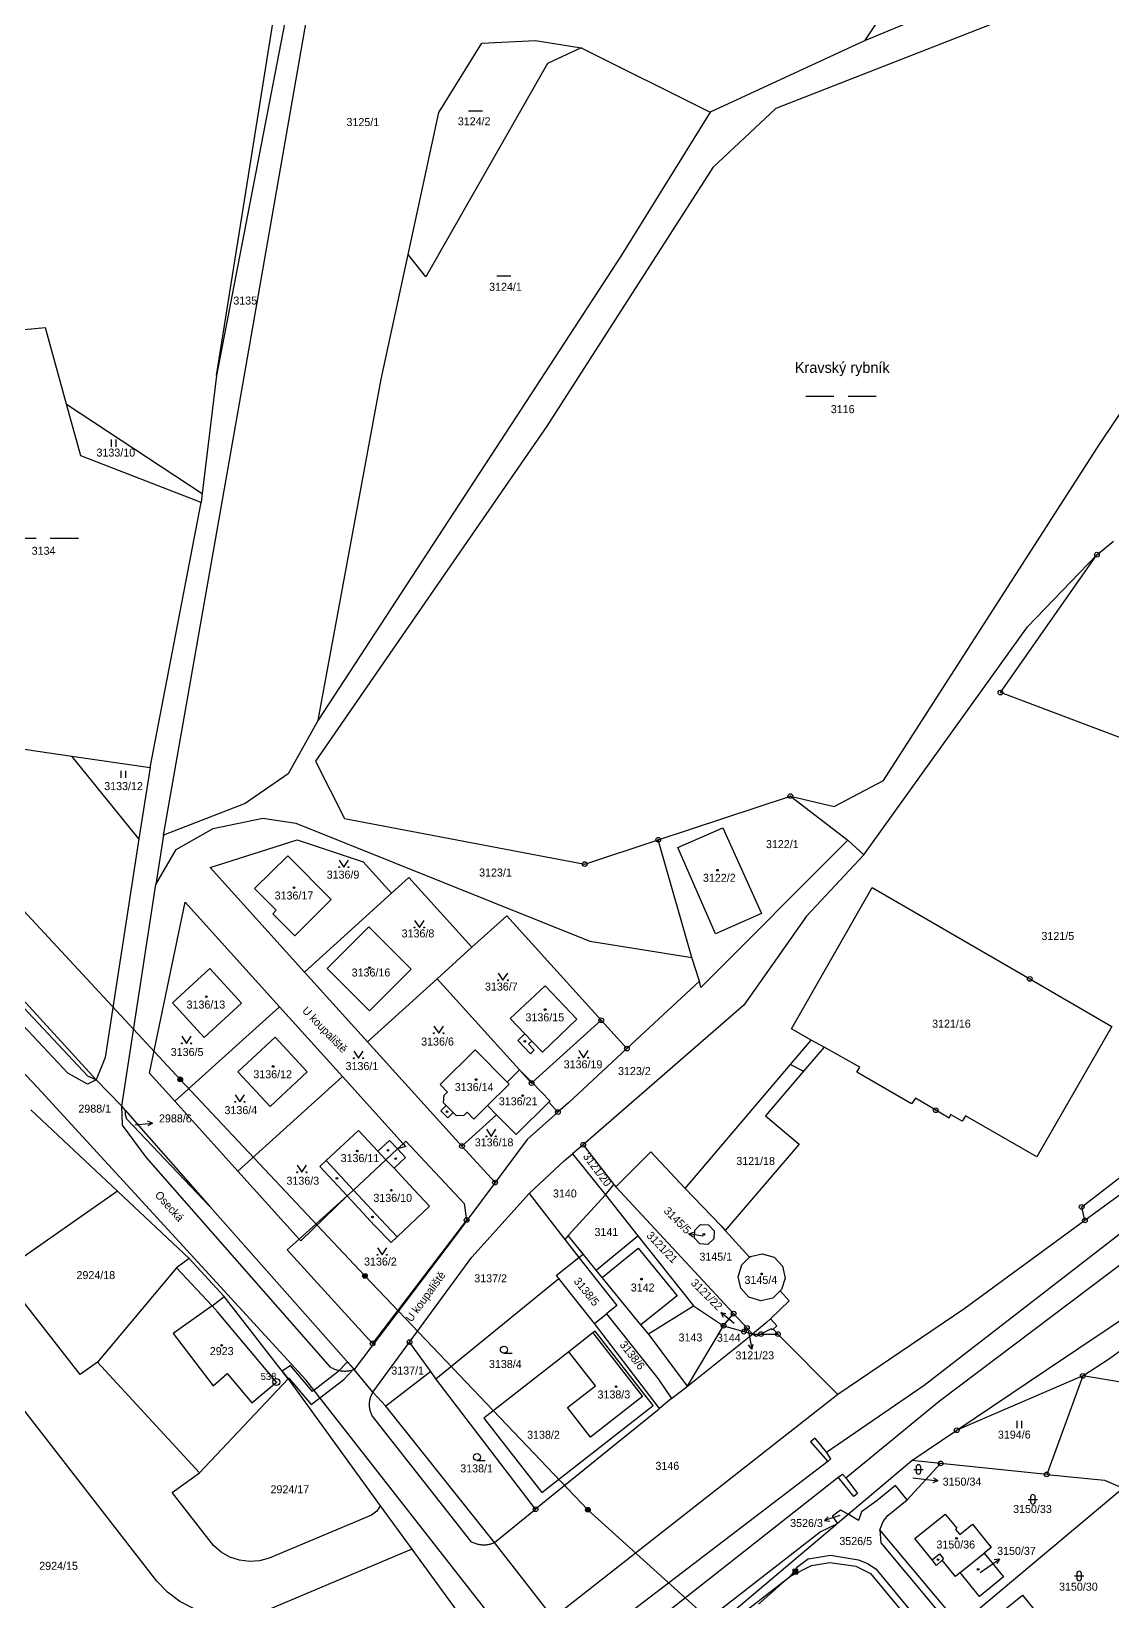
# Model space of a CAD drawing. Extents: x -784124 to -780570, y -980818 to -976926.
# Drawn here: x -783033.4 to -782803.7, y -978135.4 to -977801.7 of the extents above; entities that cross this region are included whole.
import ezdxf
from ezdxf.enums import TextEntityAlignment as Align

# ---------------------------------------------------------------- set-up
doc = ezdxf.new("R2010")
doc.units = 0
doc.header["$LTSCALE"] = 3.138375
doc.header["$MEASUREMENT"] = 0
doc.linetypes.add('0_051C', pattern=[0])
doc.linetypes.add('2_6_59_2', pattern=[0])
for name, color, linetype in [('1008', 1, 'CONTINUOUS'), ('101', 1, 'CONTINUOUS'), ('1015', 1, 'CONTINUOUS'), ('1016', 1, 'CONTINUOUS'), ('1029', 1, 'CONTINUOUS'), ('105', 1, 'CONTINUOUS'), ('18', 1, 'CONTINUOUS'), ('21800', 1, 'CONTINUOUS'), ('21900', 1, 'CONTINUOUS'), ('21999', 1, 'CONTINUOUS'), ('23700', 1, 'CONTINUOUS'), ('304', 1, 'CONTINUOUS'), ('306', 1, 'CONTINUOUS'), ('314', 1, 'CONTINUOUS'), ('316', 1, 'CONTINUOUS'), ('402', 1, 'CONTINUOUS'), ('404', 1, 'CONTINUOUS'), ('601', 1, 'CONTINUOUS'), ('602', 1, 'CONTINUOUS'), ('60502', 1, 'CONTINUOUS'), ('803', 1, 'CONTINUOUS'), ('804', 1, 'CONTINUOUS')]:
    doc.layers.add(name, color=color, linetype=linetype)

# ---------------------------------------------------------------- blocks, each defined once
blk = doc.blocks.new('4_02$0')
at = {"layer": '404', "color": 255, "linetype": 'Continuous'}
blk.add_circle((-0.01, 0), 0.175, dxfattribs=at)
blk = doc.blocks.new('1029$1')
at = {"layer": '1029', "color": 6, "linetype": 'Continuous'}
for p, q in [((0, 3), (-0.5, 2)), ((0, 0), (0, 3)), ((0, 3), (0.5, 2))]:
    blk.add_line(p, q, dxfattribs=at)
blk = doc.blocks.new('8_03$8')
at = {"layer": '803', "color": 255, "linetype": 'Continuous'}
for p, q in [((-7.49, 0), (-1.49, 0)), ((1.51, 0), (7.51, 0))]:
    blk.add_line(p, q, dxfattribs=at)
blk = doc.blocks.new('3_14$2')
at = {"layer": '314', "color": 255, "linetype": 'Continuous'}
blk.add_lwpolyline([(-1, 1.5), (0, 0), (1, 1.5)], dxfattribs=at)
for centre in [(-1, 0), (1, 0)]:
    blk.add_circle(centre, 0.1, dxfattribs=at)
blk = doc.blocks.new('3_04$3')
at = {"layer": '304', "color": 255, "linetype": 'Continuous'}
blk.add_line((0.01, 0), (1.76, 0), dxfattribs=at)
blk.add_circle((0.01, 0.75), 0.75, dxfattribs=at)
blk = doc.blocks.new('3_16$5')
at = {"layer": '316', "color": 255, "linetype": 'Continuous'}
for p, q in [((-1, 1), (1, 1)), ((-0.5, 1.5), (-0.5, 0.5)), ((0.5, 0.5), (0.5, 1.5))]:
    blk.add_line(p, q, dxfattribs=at)
for centre, start, end in [((0, 1.5), 0, 180), ((0, 0.5), 180, 359.9879)]:
    blk.add_arc(centre, 0.5, start, end, dxfattribs=at)
blk = doc.blocks.new('3_06$4')
at = {"layer": '306', "color": 255, "linetype": 'Continuous'}
for p, q in [((-0.51, 0), (-0.51, 1.5)), ((0.49, 0), (0.49, 1.5))]:
    blk.add_line(p, q, dxfattribs=at)
blk = doc.blocks.new('8_04$10')
at = {"layer": '804', "color": 255, "linetype": 'Continuous'}
blk.add_line((-1.5, 0), (1.5, 0), dxfattribs=at)
blk = doc.blocks.new('1_01$18')
at = {"layer": '101', "color": 3, "linetype": 'Continuous'}
for radius in [0.75, 0.03]:
    blk.add_circle((0, 0), radius, dxfattribs=at)
blk = doc.blocks.new('1_05$19')
at = {"layer": '105', "color": 3, "linetype": 'Continuous'}
for radius in [0.5, 0.0303]:
    blk.add_circle((0, 0), radius, dxfattribs=at)
blk = doc.blocks.new('6_01$21')
at = {"layer": '601', "color": 255, "linetype": 'Continuous'}
for radius in [0.5, 0.4, 0.3, 0.2, 0.1]:
    blk.add_circle((0, 0), radius, dxfattribs=at)
blk = doc.blocks.new('6_02$22')
at = {"layer": '602', "color": 255, "linetype": 'Continuous'}
for p, q in [((-0.5, 0.5), (0.5, 0.5)), ((-0.5, -0.5), (-0.5, 0.5)), ((-0.5, 0.3), (0.5, 0.3)), ((-0.5, 0.1), (0.5, 0.1)), ((-0.3, -0.5), (-0.3, 0.5)), ((-0.1, -0.5), (-0.1, 0.5)), ((0.1, -0.5), (0.1, 0.5)), ((0.3, -0.5), (0.3, 0.5)), ((0.5, -0.5), (0.5, 0.5)), ((-0.5, -0.1), (0.5, -0.1)), ((-0.5, -0.3), (0.5, -0.3)), ((-0.5, -0.5), (0.5, -0.5))]:
    blk.add_line(p, q, dxfattribs=at)

msp = doc.modelspace()

# ---------------------------------------------------------------- linework, layer by layer
at = {"layer": '1029', "color": 255, "linetype": 'Continuous'}
for p, q in [((-783011.47, -978034.06), (-783010.69, -978033.98)), ((-782890.65, -978057.74), (-782890.76, -978057.72)), ((-782884.05, -978076.24), (-782884.58, -978075.81)), ((-782881.08, -978077.89), (-782880.91, -978078.77)), ((-782846.12, -978109.06), (-782843.77, -978109.35)), ((-782861.59, -978117.06), (-782862.03, -978117.2)), ((-782831.77, -978129.15), (-782830.18, -978128.06))]:
    msp.add_line(p, q, dxfattribs=at)
at = {"layer": '21800', "color": 255, "linetype": 'Continuous'}
for p, q in [((-782806.52, -977889.58), (-782766.81, -977830.16)), ((-782852.35, -977960.87), (-782806.52, -977889.58)), ((-783025.71, -978023.1), (-783116.81, -977926.16)), ((-783031.3, -978027.01), (-783121.89, -977930.7)), ((-782862.83, -977966.41), (-782852.35, -977960.87)), ((-782872.14, -977964.2), (-782862.83, -977966.41)), ((-782927.06, -978016.27), (-782928.54, -978014.72)), ((-782864.97, -978017.53), (-782867.71, -978016.07)), ((-782929.67, -978022.39), (-782927.01, -978025.09)), ((-783021.47, -978025.42), (-783025.71, -978023.1)), ((-783019.66, -978024.51), (-783021.47, -978025.42)), ((-782975.13, -978088.25), (-783031.3, -978027.01)), ((-783014.04, -978034.1), (-783014.22, -978030.06)), ((-782945.27, -978029.96), (-782943.79, -978031.45)), ((-783009, -978040.94), (-783014.04, -978034.1)), ((-782843.71, -978089.34), (-782775.03, -978036.24)), ((-782955.6, -978039.17), (-782954.44, -978038.08)), ((-782840.5, -978092.79), (-782770.08, -978039.53)), ((-782969.87, -978085.54), (-783009, -978040.94)), ((-782970.8, -978041.65), (-782964.97, -978047.91)), ((-782959.79, -978039.67), (-782958.07, -978041.47)), ((-782958.07, -978041.47), (-782956.35, -978043.28)), ((-782976.53, -978058.33), (-782966.32, -978049.16)), ((-782964.97, -978047.91), (-782959.14, -978054.16)), ((-782959.14, -978054.16), (-782955.71, -978057.82)), ((-782919.39, -978057.58), (-782920.03, -978058.42)), ((-782912.13, -978066.47), (-782904.48, -978060.23)), ((-782904.48, -978060.23), (-782896.16, -978070.42)), ((-783002.56, -978064.45), (-782995, -978072.49)), ((-782995, -978072.49), (-783003.3, -978078.36)), ((-782995, -978072.49), (-782992.47, -978070.55)), ((-782993.89, -978073.81), (-782995, -978072.49)), ((-782896.16, -978070.42), (-782903.92, -978076.52)), ((-782981.36, -978088.7), (-782993.89, -978073.81)), ((-782877.23, -978076.04), (-782880.16, -978078.53)), ((-782876.38, -978075.24), (-782877.23, -978076.04)), ((-783003.3, -978078.36), (-782994.79, -978089.48)), ((-782879.43, -978079.06), (-782880.16, -978078.53)), ((-782878.39, -978078.53), (-782879.43, -978079.06)), ((-782874.77, -978078.52), (-782875.81, -978077.47)), ((-782994.79, -978089.48), (-782991.83, -978086.92)), ((-782991.83, -978086.92), (-782986.56, -978093.12)), ((-782986.56, -978093.12), (-782981.36, -978088.7)), ((-782932.3, -978142.84), (-782975.13, -978088.25)), ((-782864.43, -978103.61), (-782843.71, -978089.34)), ((-782860.33, -978109.07), (-782840.5, -978092.79)), ((-782960.99, -978095.96), (-782940.1, -978122.52)), ((-782866.9, -978100.65), (-782867.87, -978101.39)), ((-782867.87, -978101.39), (-782864.2, -978105.62)), ((-782864.43, -978103.61), (-782866.9, -978100.65)), ((-782864.2, -978105.62), (-782910.91, -978141.31)), ((-782863.53, -978105.03), (-782864.43, -978103.61)), ((-782864.2, -978105.62), (-782863.53, -978105.03)), ((-782908.9, -978145.82), (-782861.98, -978108.88)), ((-782861.98, -978108.88), (-782861.05, -978108.26)), ((-782858.66, -978113.05), (-782861.98, -978108.88)), ((-782861.05, -978108.26), (-782860.33, -978109.07)), ((-782860.33, -978109.07), (-782857.87, -978112.38)), ((-782857.87, -978112.38), (-782858.66, -978113.05)), ((-782853.13, -978120.08), (-782852.92, -978122.86)), ((-782852.92, -978122.86), (-782816.6, -978166.26)), ((-782868.28, -978126.24), (-782870.86, -978128.19)), ((-782868.28, -978126.24), (-782863.64, -978125.52)), ((-782863.64, -978125.52), (-782857.63, -978126.5)), ((-782839.58, -978126.3), (-782839.85, -978126.55)), ((-782870.86, -978128.19), (-782872.08, -978129.97)), ((-782857.63, -978126.5), (-782855.74, -978127.27)), ((-782855.74, -978127.27), (-782853.99, -978128.4)), ((-782853.99, -978128.4), (-782824.36, -978164.15))]:
    msp.add_line(p, q, dxfattribs=at)
for points in [[(-782964.81, -978086.05), (-782965.008, -978086.123), (-782965.209, -978086.188), (-782965.412, -978086.246), (-782965.617, -978086.296), (-782965.824, -978086.338), (-782966.032, -978086.372), (-782966.242, -978086.399), (-782966.452, -978086.418), (-782966.663, -978086.428), (-782966.874, -978086.431), (-782967.085, -978086.426), (-782967.296, -978086.412), (-782967.506, -978086.391), (-782967.715, -978086.362), (-782967.923, -978086.325), (-782968.13, -978086.28), (-782968.334, -978086.228), (-782968.536, -978086.168), (-782968.736, -978086.1), (-782968.934, -978086.025), (-782969.128, -978085.942), (-782969.319, -978085.852), (-782969.507, -978085.755), (-782969.69, -978085.651), (-782969.87, -978085.54)], [(-782960.86, -978090.86), (-782960.96, -978091.023), (-782961.054, -978091.19), (-782961.142, -978091.361), (-782961.222, -978091.534), (-782961.296, -978091.711), (-782961.363, -978091.89), (-782961.423, -978092.072), (-782961.476, -978092.257), (-782961.521, -978092.443), (-782961.56, -978092.63), (-782961.59, -978092.819), (-782961.614, -978093.01), (-782961.63, -978093.2), (-782961.639, -978093.392), (-782961.64, -978093.583), (-782961.633, -978093.775), (-782961.62, -978093.966), (-782961.598, -978094.156), (-782961.57, -978094.346), (-782961.534, -978094.534), (-782961.491, -978094.72), (-782961.44, -978094.905), (-782961.382, -978095.088), (-782961.318, -978095.268), (-782961.246, -978095.446), (-782961.167, -978095.62), (-782961.082, -978095.792), (-782960.99, -978095.96)], [(-782940.1, -978122.52), (-782939.922, -978122.62), (-782939.74, -978122.714), (-782939.555, -978122.8), (-782939.367, -978122.881), (-782939.176, -978122.954), (-782938.983, -978123.02), (-782938.787, -978123.079), (-782938.589, -978123.131), (-782938.39, -978123.176), (-782938.189, -978123.213), (-782937.987, -978123.243), (-782937.784, -978123.266), (-782937.58, -978123.281), (-782937.376, -978123.289), (-782937.171, -978123.289), (-782936.967, -978123.282), (-782936.763, -978123.268), (-782936.56, -978123.246), (-782936.358, -978123.217), (-782936.157, -978123.18), (-782935.957, -978123.136), (-782935.759, -978123.085), (-782935.563, -978123.027), (-782935.37, -978122.962), (-782935.178, -978122.889), (-782934.99, -978122.81)], [(-782842.01, -978126.51), (-782840.46, -978125.23), (-782839.58, -978126.3)]]:
    msp.add_lwpolyline(points, dxfattribs=at)
at = {"layer": '21900', "color": 3, "linetype": 'Continuous'}
for p, q in [((-782829.03, -977792.38), (-782856.38, -977803.75)), ((-782916.59, -977805.25), (-782889.19, -977818.91)), ((-782856.38, -977803.75), (-782889.19, -977818.91)), ((-782994.06, -977874.88), (-782997.12, -977899.89)), ((-783008.2, -977958.11), (-782997.36, -977901.86)), ((-782997.12, -977899.89), (-782997.36, -977901.86)), ((-782807, -977912.92), (-782803.5, -977910.08)), ((-782827.49, -977942.23), (-782807, -977912.92)), ((-783019.66, -978024.51), (-783097.69, -977939.22)), ((-783024.81, -977955.7), (-783008.2, -977958.11)), ((-783008.2, -977958.11), (-783010.56, -977973.29)), ((-783005.37, -977972.53), (-783006.97, -977983.02)), ((-782893.1, -977998.49), (-782900.21, -977973.48)), ((-782859.95, -977973.59), (-782856.51, -977976.7)), ((-783014.22, -978030.06), (-783006.97, -977983.02)), ((-782956.88, -977984.86), (-782975.38, -978001.59)), ((-782939.8, -977996.31), (-782947.2, -978003.01)), ((-782891.44, -978003.56), (-782893.1, -977998.49)), ((-782962, -978016.39), (-782975.38, -978001.59)), ((-782947.2, -978003.01), (-782962, -978016.39)), ((-782929.67, -978022.39), (-782947.2, -978003.01)), ((-782891.44, -978003.56), (-782906.88, -978017.86)), ((-782980.69, -978008.97), (-783002.94, -978029.04)), ((-782980.69, -978008.97), (-782967.31, -978023.81)), ((-782927.01, -978025.09), (-782912.33, -978011.82)), ((-782912.33, -978011.82), (-782906.88, -978017.86)), ((-782941.92, -978038.58), (-782962, -978016.39)), ((-782932.31, -978024.99), (-782929.67, -978022.39)), ((-782894.5, -978047.56), (-782872.13, -978021.26)), ((-782872.13, -978021.26), (-782869.36, -978022.67)), ((-783019.66, -978024.51), (-783021.44, -978023.73)), ((-783014.22, -978030.06), (-783019.66, -978024.51)), ((-782967.31, -978023.81), (-782989.56, -978043.88)), ((-782967.31, -978023.81), (-782954.44, -978038.08)), ((-782989.56, -978043.88), (-783002.94, -978029.04)), ((-782921.55, -978031.36), (-782923.45, -978029.27)), ((-783033.57, -978030.87), (-783015.15, -978048.17)), ((-783013.42, -978031), (-783014.22, -978030.06)), ((-783013.39, -978031.91), (-783013.42, -978031)), ((-783013.11, -978032.87), (-783013.39, -978031.91)), ((-782995.47, -978051.39), (-783013.11, -978032.87)), ((-782941.92, -978038.58), (-782934.56, -978031.92)), ((-782934.56, -978031.92), (-782936.48, -978029.98)), ((-782934.9, -978046.34), (-782941.92, -978038.58)), ((-782916.16, -978038.3), (-782918.4, -978040.19)), ((-782916.16, -978038.3), (-782909.62, -978046.75)), ((-782976.53, -978058.33), (-782989.56, -978043.88)), ((-783015.15, -978048.17), (-783039.94, -978065.49)), ((-783015.15, -978048.17), (-782999.89, -978062.49)), ((-782911.43, -978048.95), (-782909.62, -978046.75)), ((-782909.62, -978046.75), (-782909.26, -978047.21)), ((-782884.22, -978074.17), (-782909.26, -978047.21)), ((-782964.81, -978086.05), (-782995.47, -978051.39)), ((-782913.41, -978064.9), (-782904.52, -978057.64)), ((-782885.96, -978056.52), (-782880.79, -978062.2)), ((-783023.05, -978087.11), (-783039.94, -978065.49)), ((-782947.45, -978088.03), (-782921.37, -978066.72)), ((-782913.76, -978076.28), (-782921.37, -978066.72)), ((-782874.3, -978069.36), (-782875.88, -978070.86)), ((-782873.99, -978069.07), (-782874.3, -978069.36)), ((-782902.26, -978078.45), (-782892.69, -978072.5)), ((-782913.76, -978076.28), (-782911.22, -978074.23)), ((-782899.92, -978094.34), (-782913.76, -978076.28)), ((-782886.33, -978076.76), (-782884.22, -978074.17)), ((-782881.38, -978077.21), (-782884.22, -978074.17)), ((-782914.09, -978078.28), (-782919.2, -978082.27)), ((-782894.03, -978089.6), (-782902.26, -978078.45)), ((-782894.03, -978089.6), (-782880.16, -978078.53)), ((-782882.02, -978078), (-782881.38, -978077.21)), ((-782880.16, -978078.53), (-782881.38, -978077.21)), ((-782880.16, -978078.53), (-782878.39, -978078.53)), ((-782878.39, -978078.53), (-782874.77, -978078.52)), ((-782874.77, -978078.52), (-782862.03, -978091.37)), ((-782960.86, -978090.86), (-782953.06, -978080.23)), ((-782948.56, -978086.49), (-782953.06, -978080.23)), ((-783019.37, -978084.49), (-783023.05, -978087.11)), ((-783019.37, -978084.49), (-782997.69, -978107.97)), ((-782960.86, -978090.86), (-782964.81, -978086.05)), ((-782809.99, -978087.4), (-782804.52, -978083.84)), ((-782997.69, -978107.97), (-782978.86, -978088.04)), ((-782978.86, -978088.04), (-782959.28, -978114.97)), ((-782948.56, -978086.49), (-782958.07, -978093.85)), ((-782947.45, -978088.03), (-782948.56, -978086.49)), ((-782926.29, -978115.74), (-782947.45, -978088.03)), ((-782897.43, -978092.17), (-782894.03, -978089.6)), ((-782809.99, -978087.4), (-782836.77, -978098.94)), ((-782809.99, -978087.4), (-782817.64, -978108.32)), ((-782958.07, -978093.85), (-782960.86, -978090.86)), ((-782862.03, -978091.37), (-782922.56, -978138.83)), ((-782897.43, -978092.17), (-782899.92, -978094.34)), ((-782934.99, -978122.81), (-782958.07, -978093.85)), ((-782846.34, -978105.37), (-782836.77, -978098.94)), ((-782859.86, -978116.79), (-782846.34, -978105.37)), ((-782840.21, -978106), (-782847.3, -978113.76)), ((-782840.21, -978106), (-782846.34, -978105.37)), ((-783003.49, -978112.2), (-782997.69, -978107.97)), ((-782805.35, -978109.58), (-782801.38, -978111.26)), ((-782801.38, -978111.26), (-782836.15, -978140.37)), ((-782959.28, -978114.97), (-782960.01, -978116.13)), ((-782959.28, -978114.97), (-782952.56, -978124.22)), ((-782934.99, -978122.81), (-782926.29, -978115.74)), ((-782905.65, -978155.45), (-782862.29, -978118.83)), ((-782865.83, -978120.54), (-782862.29, -978118.83)), ((-782862.29, -978118.83), (-782862.14, -978118.71)), ((-782862.14, -978118.71), (-782859.86, -978116.79)), ((-782922.56, -978138.83), (-782934.99, -978122.81)), ((-782953.01, -978124.37), (-782952.56, -978124.22)), ((-782952.56, -978124.22), (-782939.5, -978142.18)), ((-782836.07, -978129.19), (-782830.98, -978125.07))]:
    msp.add_line(p, q, dxfattribs=at)
for points in [[(-782962.49, -977688.64), (-782969.16, -977741.87), (-782978.36, -977793.48), (-782994.06, -977874.88)], [(-783005.37, -977972.53), (-782988.27, -977875.56), (-782974.01, -977793.95), (-782965.57, -977742.73), (-782958.46, -977710.32)], [(-782958.46, -977710.32), (-782952.56, -977709.91), (-782944.35, -977713.66), (-782909.93, -977741.03), (-782880.96, -977765.89), (-782853.81, -977790.4), (-782851.39, -977796.31), (-782856.38, -977803.75)], [(-782613.03, -977785.24), (-782621.38, -977805.35), (-782619.91, -977794.85), (-782623.7, -977785.32), (-782638.16, -977769.6), (-782656.79, -977754.71), (-782673.79, -977750.76), (-782746.65, -977772.52), (-782818.83, -977796.1), (-782875.26, -977818.15), (-782888.59, -977830.68), (-782923.87, -977885.64), (-782973.05, -977956.78), (-782966.92, -977968.95), (-782915.84, -977978.65), (-782900.21, -977973.48)], [(-782953.35, -977849.13), (-782946.85, -977818.94), (-782937.68, -977804.27), (-782926.3, -977803.68), (-782916.59, -977805.25)], [(-782889.19, -977818.91), (-782908, -977849.25), (-782929.32, -977882.02), (-782972.5, -977948.08)], [(-783021.44, -978023.73), (-783099.29, -977940.72), (-783136.74, -977900.75), (-783143.69, -977893.58), (-783150.1, -977887.3), (-783160.29, -977877.73), (-783194.29, -977846.84)], [(-782972.5, -977948.08), (-782959.06, -977875.66), (-782953.35, -977849.13)], [(-783025.96, -977880.92), (-783030.39, -977864.7), (-783048.07, -977866.38)], [(-783064.17, -977878.3), (-783074.04, -977892.98), (-783041.76, -977953.25), (-783024.81, -977955.7)], [(-782997.36, -977901.86), (-783022.95, -977891.94), (-783025.96, -977880.92)], [(-782856.51, -977976.7), (-782821.77, -977928.22), (-782807, -977912.92)], [(-782763.35, -977914.74), (-782791.09, -977955.91), (-782827.49, -977942.23)], [(-782972.5, -977948.08), (-782978.88, -977959.45), (-782988.01, -977965.75), (-783005.37, -977972.53)], [(-782900.21, -977973.48), (-782872.14, -977964.2), (-782859.95, -977973.59)], [(-783006.97, -977983.02), (-783002.63, -977975.59), (-782994.83, -977971.08), (-782984.22, -977968.87), (-782977.24, -977969.94), (-782914.76, -977995.02), (-782893.1, -977998.49)], [(-782886.52, -977970.95), (-782878.24, -977989.18), (-782888.05, -977993.44), (-782896.08, -977975.12), (-782886.52, -977970.95)], [(-783010.56, -977973.29), (-783017.77, -978019.72), (-783019.66, -978024.51)], [(-782975.38, -978001.59), (-782995.45, -977979.4), (-782976.96, -977973.48), (-782962.91, -977978.2), (-782956.88, -977984.86)], [(-782859.95, -977973.59), (-782891.13, -978004.87), (-782891.44, -978003.56)], [(-782985.98, -977983.85), (-782978.95, -977976.87), (-782969.7, -977986.18), (-782977.46, -977993.88), (-782982.1, -977989.21), (-782981.38, -977988.48), (-782985.98, -977983.85)], [(-782856.51, -977976.7), (-782868.74, -977989.74), (-782882.04, -978008.65), (-782916.16, -978038.3)], [(-782956.88, -977984.86), (-782953.18, -977981.52), (-782939.8, -977996.31)], [(-782872.13, -978021.26), (-782867.71, -978016.07), (-782871.89, -978013.67), (-782854.74, -977983.64), (-782821.25, -978003.05), (-782803.82, -978013.15), (-782819.77, -978040.86), (-782834.93, -978032.15), (-782835.65, -978033.3), (-782838.12, -978031.85), (-782838.42, -978032.61), (-782841.24, -978030.96)], [(-783002.94, -978029.04), (-783008.3, -978023.11), (-783000.76, -977986.72), (-782980.69, -978008.97)], [(-782952.72, -978000.97), (-782961.6, -978009.82), (-782970.56, -978000.82), (-782961.68, -977991.98), (-782952.72, -978000.97)], [(-782939.8, -977996.31), (-782932.4, -977989.62), (-782912.33, -978011.82)], [(-782995.5, -978000.84), (-782988.77, -978008.24), (-782996.68, -978015.51), (-783003.45, -978008.14), (-782995.5, -978000.84)], [(-782928.54, -978014.72), (-782931.66, -978011.47), (-782924.27, -978004.49), (-782917.48, -978011.63), (-782924.81, -978018.61), (-782927.06, -978016.27)], [(-782974.79, -978022.79), (-782982.71, -978030.16), (-782989.56, -978022.79), (-782981.65, -978015.42), (-782974.79, -978022.79)], [(-782927.06, -978016.27), (-782927.77, -978016.95), (-782926.57, -978018.21), (-782927.37, -978018.97), (-782930.06, -978016.17), (-782928.54, -978014.72)], [(-782936.48, -978029.98), (-782939.37, -978032.85), (-782940.84, -978031.34), (-782941.56, -978032.04), (-782943.08, -978032.17), (-782943.79, -978031.45), (-782944.9, -978032.57), (-782946.39, -978031.09), (-782945.27, -978029.96), (-782945.86, -978029.37), (-782945.7, -978027.76), (-782945.01, -978027.08), (-782946.54, -978025.5), (-782939.09, -978018.13), (-782932.31, -978024.99)], [(-782906.88, -978017.86), (-782919.29, -978029.36), (-782921.55, -978031.36)], [(-782846.38, -978029.56), (-782857.99, -978022.9), (-782857.39, -978021.83), (-782864.97, -978017.53), (-782869.36, -978022.67)], [(-782929.67, -978022.39), (-782927.13, -978025.2), (-782927.01, -978025.09)], [(-782869.36, -978022.67), (-782877.44, -978032.13), (-782870.3, -978038.16), (-782885.96, -978056.52)], [(-782936.48, -978029.98), (-782931.89, -978025.41), (-782932.31, -978024.99)], [(-782927.01, -978025.09), (-782923.18, -978029), (-782923.45, -978029.27)], [(-782923.45, -978029.27), (-782930.42, -978036.1), (-782934.56, -978031.92)], [(-782841.24, -978030.96), (-782845.58, -978028.41), (-782846.38, -978029.56)], [(-782836.77, -978098.94), (-782817.7, -978086.13), (-782764.04, -978050.1), (-782748.03, -978040.1), (-782736.36, -978034.48), (-782699.78, -978028.62), (-782682.69, -978028.03), (-782668.08, -978031.22), (-782661.82, -978036.02)], [(-783013.42, -978031), (-783010.6, -978034.29), (-782995.47, -978051.39)], [(-782921.55, -978031.36), (-782928.07, -978037.15), (-782934.9, -978046.34)], [(-782809.54, -978054.37), (-782810.23, -978051.51), (-782783.63, -978030.92)], [(-782966.32, -978049.16), (-782972.15, -978042.91), (-782970.8, -978041.65), (-782963.92, -978035.24), (-782959.79, -978039.67), (-782957.3, -978037.35), (-782955.6, -978039.17)], [(-782783.27, -978034.55), (-782802.49, -978049.19), (-782809.54, -978054.37)], [(-782954.44, -978038.08), (-782953.85, -978037.53), (-782941.44, -978050.75), (-782940.95, -978054.3), (-782960.91, -978080.49), (-782964.66, -978076.39), (-782979.08, -978060.62), (-782976.53, -978058.33)], [(-782955.6, -978039.17), (-782958.07, -978041.47), (-782964.97, -978047.91), (-782966.32, -978049.16)], [(-782955.6, -978039.17), (-782953.9, -978041), (-782956.35, -978043.28), (-782952.22, -978047.72), (-782948.81, -978051.35)], [(-782954.44, -978038.08), (-782953.93, -978038.64), (-782955.6, -978039.17)], [(-782927.65, -978048.63), (-782920.12, -978041.64), (-782918.4, -978040.19)], [(-782909.26, -978047.21), (-782901.79, -978039.82), (-782894.5, -978047.56)], [(-782966.32, -978049.16), (-782976.18, -978058.71), (-782976.53, -978058.33)], [(-782957, -978059.03), (-782960.48, -978055.41), (-782966.32, -978049.16)], [(-782934.9, -978046.34), (-782943.36, -978057.74), (-782964.81, -978086.05)], [(-782953.06, -978080.23), (-782939.81, -978062.15), (-782927.65, -978048.63)], [(-782927.65, -978048.63), (-782920.03, -978058.42), (-782917.06, -978062.25)], [(-782894.5, -978047.56), (-782886.94, -978055.44), (-782885.96, -978056.52)], [(-782948.81, -978051.35), (-782955.71, -978057.82), (-782957, -978059.03)], [(-782891.23, -978055.22), (-782889.5, -978055.29), (-782888.32, -978056.57), (-782888.42, -978058.29), (-782889.68, -978059.45), (-782891.38, -978059.37), (-782892.54, -978058.11), (-782892.47, -978056.4), (-782891.23, -978055.22)], [(-782809.54, -978054.37), (-782835.24, -978073.25), (-782862.03, -978091.37)], [(-782804.52, -978083.84), (-782771.52, -978060.14), (-782769.83, -978059)], [(-782999.89, -978062.49), (-783002.56, -978064.45), (-783019.37, -978084.49)], [(-782978.86, -978088.04), (-782992.47, -978070.55), (-782999.89, -978062.49)], [(-782921.37, -978066.72), (-782921.89, -978066.06), (-782917.06, -978062.25)], [(-782917.06, -978062.25), (-782909.02, -978072.45), (-782911.22, -978074.23)], [(-782875.88, -978070.86), (-782878.42, -978071.46), (-782880.93, -978070.68), (-782882.66, -978068.78), (-782883.25, -978066.32), (-782882.48, -978063.8), (-782880.79, -978062.2)], [(-782880.79, -978062.2), (-782880.63, -978062.05), (-782878.11, -978061.45), (-782875.61, -978062.18), (-782873.83, -978064.07), (-782873.24, -978066.64), (-782873.99, -978069.07)], [(-782902.26, -978078.45), (-782903.92, -978076.52), (-782912.13, -978066.47), (-782913.41, -978064.9)], [(-782874.3, -978069.36), (-782872.37, -978071.48), (-782876.38, -978075.24)], [(-782984.7, -978137.54), (-782986.14, -978137.99), (-782989.38, -978138.47), (-782992.64, -978138.43), (-782995.86, -978137.89), (-782998.97, -978136.85), (-783001.86, -978135.33), (-783004.49, -978133.38), (-783006.77, -978131.04), (-783048.63, -978077.17), (-783049.5, -978076.21), (-783050.57, -978075.48)], [(-782911.22, -978074.23), (-782903.48, -978083.9), (-782900.26, -978088), (-782897.43, -978092.17)], [(-782876.38, -978075.24), (-782875.02, -978076.74), (-782875.81, -978077.47), (-782875.97, -978077.61), (-782876.2, -978077.4), (-782878.39, -978078.53)], [(-782919.2, -978082.27), (-782937.26, -978096.37), (-782924.95, -978112.14), (-782901.31, -978093.67), (-782913.62, -978077.91), (-782914.09, -978078.28)], [(-782914.09, -978078.28), (-782903.56, -978091.74), (-782914.63, -978100.39), (-782919.52, -978094.14), (-782913.56, -978089.48), (-782919.2, -978082.27)], [(-782899.92, -978094.34), (-782900.36, -978094.72), (-782909.14, -978101.81), (-782926.29, -978115.74)], [(-782960.01, -978116.13), (-782961.18, -978116.98), (-782982.88, -978126.09), (-782984.94, -978126.68), (-782987.08, -978126.84), (-782989.21, -978126.58), (-782991.24, -978125.91), (-782993.11, -978124.84), (-782994.72, -978123.43), (-783003.49, -978112.2)], [(-782847.3, -978113.76), (-782849.8, -978110.71), (-782853.71, -978113.88), (-782857.04, -978116.26), (-782857.64, -978118.09), (-782859.86, -978116.79)], [(-782862.14, -978118.71), (-782863.18, -978117.15), (-782861.5, -978115.82), (-782859.86, -978116.79)], [(-782836.15, -978140.37), (-782853.13, -978120.08), (-782852.41, -978118.33), (-782851.42, -978117.03), (-782847.3, -978113.76)], [(-782836.07, -978129.19), (-782837.06, -978130), (-782839.85, -978126.55), (-782841.06, -978127.67), (-782842.01, -978126.51), (-782845.69, -978121.98), (-782839.23, -978116.74), (-782836.77, -978119.78), (-782837.04, -978120.01), (-782836.14, -978121.12), (-782833.43, -978118.92), (-782829.45, -978123.83), (-782830.98, -978125.07)], [(-782905.65, -978155.45), (-782897.41, -978145.13), (-782865.83, -978120.54)], [(-782984.7, -978137.54), (-782983.02, -978137.01), (-782953.01, -978124.37)], [(-782830.98, -978125.07), (-782826.86, -978130.08), (-782831.92, -978134.24), (-782836.07, -978129.19)], [(-782905.07, -978163.73), (-782903.02, -978158.59), (-782894.77, -978147.54), (-782872.08, -978129.97), (-782867.65, -978127.71), (-782863.72, -978127.03), (-782858.23, -978127.85), (-782855.13, -978129.41), (-782828.21, -978161.81), (-782825.49, -978165.08)], [(-782822.8, -978133.98), (-782814.37, -978144.43), (-782821.03, -978149.8), (-782824.71, -978145.26), (-782826.52, -978146.76), (-782828.39, -978144.46), (-782826.55, -978142.97), (-782829.48, -978139.36), (-782822.8, -978133.98)]]:
    msp.add_lwpolyline(points, dxfattribs=at)
at = {"layer": '21999', "color": 3, "linetype": 'Continuous'}
for p, q in [((-783025.96, -977880.92), (-782997.12, -977899.89)), ((-783010.56, -977973.29), (-783024.81, -977955.7)), ((-782918.4, -978040.19), (-782911.43, -978048.95)), ((-782911.43, -978048.95), (-782904.52, -978057.64)), ((-782904.52, -978057.64), (-782892.69, -978072.5)), ((-782892.69, -978072.5), (-782886.33, -978076.76)), ((-782894.03, -978089.6), (-782886.33, -978076.76)), ((-782886.33, -978076.76), (-782882.02, -978078)), ((-782882.02, -978078), (-782880.16, -978078.53)), ((-782770.54, -978093.9), (-782809.99, -978087.4)), ((-782817.64, -978108.32), (-782840.21, -978106)), ((-782817.64, -978108.32), (-782805.35, -978109.58))]:
    msp.add_line(p, q, dxfattribs=at)
for points in [[(-782994.06, -977874.88), (-782980.24, -977788.48), (-782966.46, -977700.81)], [(-782916.59, -977805.25), (-782923.73, -977808.56), (-782949.63, -977853.87), (-782953.35, -977849.13)], [(-782913.41, -978064.9), (-782919.39, -978057.58), (-782911.43, -978048.95)]]:
    msp.add_lwpolyline(points, dxfattribs=at)
at = {"layer": '23700', "color": 255, "linetype": '0_051C'}
for points in [[(-782920.03, -978058.42), (-782917.06, -978062.25), (-782916.17, -978061.52), (-782919.39, -978057.58), (-782920.03, -978058.42)], [(-782980.13, -978086.4), (-782978.86, -978088.04), (-782978.71, -978087.91), (-782973.97, -978093.5), (-782967.04, -978088.15), (-782964.91, -978085.93), (-782966.27, -978084.4), (-782968.4, -978086.63), (-782973.67, -978090.69), (-782978.33, -978085.19), (-782980.13, -978086.4)]]:
    msp.add_lwpolyline(points, close=True, dxfattribs=at)
at = {"layer": '60502', "color": 255, "linetype": '2_6_59_2'}
for p, q in [((-783041.22, -977981.95), (-783001.8, -978024.39)), ((-783001.8, -978024.39), (-782962.55, -978066.16)), ((-782962.55, -978066.16), (-782915.16, -978115.85)), ((-782915.16, -978115.85), (-782886.44, -978141.86)), ((-782878.94, -978135.87), (-782871.05, -978128.96))]:
    msp.add_line(p, q, dxfattribs=at)

# ---------------------------------------------------------------- block references
at = {"layer": '101', "color": 0, "linetype": 'ByBlock'}
msp.add_blockref('1_01$18', (-782981.36, -978088.7), dxfattribs=at)
at = {"layer": '1029', "color": 0, "linetype": 'ByBlock'}
for p, rotation in [((-783010.69, -978033.98), 275.9999999999999), ((-782890.76, -978057.72), 80), ((-782884.58, -978075.81), 51), ((-782880.91, -978078.77), 191), ((-782843.77, -978109.35), 263), ((-782862.03, -978117.2), 108), ((-782830.18, -978128.06), 305)]:
    msp.add_blockref('1029$1', p, dxfattribs=dict(at, rotation=rotation))
at = {"layer": '105', "color": 0, "linetype": 'ByBlock'}
for p in [(-782807, -977912.92), (-782827.49, -977942.23), (-782900.21, -977973.48), (-782821.25, -978003.05), (-782912.33, -978011.82), (-782906.88, -978017.86), (-782927.13, -978025.2), (-782921.55, -978031.36), (-782841.24, -978030.96), (-782941.92, -978038.58), (-782916.16, -978038.3), (-782934.9, -978046.34), (-782810.23, -978051.51), (-782940.95, -978054.3), (-782809.54, -978054.37), (-782886.33, -978076.76), (-782884.22, -978074.17), (-782882.02, -978078), (-782881.38, -978077.21), (-782878.39, -978078.53), (-782874.77, -978078.52), (-782960.91, -978080.49), (-782953.06, -978080.23), (-782809.99, -978087.4), (-782836.77, -978098.94), (-782840.21, -978106), (-782817.64, -978108.32), (-782926.29, -978115.74)]:
    msp.add_blockref('1_05$19', p, dxfattribs=at)
at = {"layer": '105', "color": 0, "linetype": 'ByBlock', "rotation": 270}
for p in [(-782872.14, -977964.2), (-782915.84, -977978.65)]:
    msp.add_blockref('1_05$19', p, dxfattribs=at)
at = {"layer": '304', "color": 0, "linetype": 'ByBlock'}
for p in [(-782933.03, -978082.59), (-782938.73, -978105.39)]:
    msp.add_blockref('3_04$3', p, dxfattribs=at)
at = {"layer": '306', "color": 0, "linetype": 'ByBlock'}
for p in [(-783015.87, -977889.98), (-783013.81, -977960.35), (-782823.42, -978098.47)]:
    msp.add_blockref('3_06$4', p, dxfattribs=at)
at = {"layer": '314', "color": 0, "linetype": 'ByBlock'}
for p in [(-782967.05, -977979.31), (-782950.98, -977992.13), (-782933.21, -978003.34), (-783000.45, -978016.75), (-782946.87, -978014.59), (-782963.89, -978019.91), (-782916.11, -978019.79), (-782989.13, -978029.17), (-782935.7, -978036.5), (-782975.97, -978044.13), (-782958.87, -978061.68)]:
    msp.add_blockref('3_14$2', p, dxfattribs=at)
at = {"layer": '316', "color": 0, "linetype": 'ByBlock'}
for p in [(-782844.92, -978108.26), (-782820.6, -978114.63), (-782810.77, -978130.91)]:
    msp.add_blockref('3_16$5', p, dxfattribs=at)
at = {"layer": '402', "color": 0, "linetype": 'ByBlock'}
for p in [(-782928.55, -978016.3), (-782945.09, -978031.29), (-782957.64, -978039.46), (-782955.99, -978041.23), (-782968.49, -978045.42), (-782960.93, -978053.65), (-782840.77, -978126.42)]:
    msp.add_blockref('4_02$0', p, dxfattribs=at)
at = {"layer": '404', "color": 0, "linetype": 'ByBlock'}
for p in [(-782887.6, -977979.96), (-782977.62, -977983.67), (-782961.55, -978000.67), (-782996.24, -978006.84), (-782924.25, -978009.56), (-782982.05, -978021.65), (-782938.9, -978024.44), (-782929.01, -978027.84), (-782964.17, -978039.62), (-782956.92, -978047.94), (-782890.5, -978057.32), (-782878.24, -978065.73), (-782903.77, -978066.83), (-782992.99, -978080.89), (-782909.19, -978089.67), (-782836.81, -978121.91), (-782832.23, -978128.51)]:
    msp.add_blockref('4_02$0', p, dxfattribs=at)
at = {"layer": '601', "color": 0, "linetype": 'ByBlock'}
for p in [(-783001.8, -978024.39), (-782962.55, -978066.16), (-782915.16, -978115.85)]:
    msp.add_blockref('6_01$21', p, dxfattribs=at)
at = {"layer": '602', "color": 0, "linetype": 'ByBlock'}
msp.add_blockref('6_02$22', (-782871.05, -978128.96), dxfattribs=at)
at = {"layer": '803', "color": 0, "linetype": 'ByBlock'}
for p in [(-782861.38, -977879.21), (-783030.94, -977909.43)]:
    msp.add_blockref('8_03$8', p, dxfattribs=at)
at = {"layer": '804', "color": 0, "linetype": 'ByBlock'}
for p in [(-782939.07, -977818.59), (-782933.02, -977853.68)]:
    msp.add_blockref('8_04$10', p, dxfattribs=at)

# ---------------------------------------------------------------- texts
at = {"layer": '1008', "color": 255, "linetype": 'Continuous'}
for s, rotation, p in [('U koupaliště', 314, (-782971.06, -978013.84)), ('Osecká', 312, (-783004.09, -978051.35)), ('U koupaliště', 54, (-782949.66, -978070.54))]:
    msp.add_text(s, height=1.7, rotation=rotation, dxfattribs=at).set_placement(p, align=Align.MIDDLE_CENTER)
at = {"layer": '1015', "color": 255, "linetype": 'Continuous'}
msp.add_text('Kravský rybník', height=2.3, dxfattribs=at).set_placement((-782861.11, -977874.99), align=Align.BOTTOM_CENTER)
at = {"layer": '1016', "color": 174, "linetype": 'Continuous'}
msp.add_text('538', height=1.5, dxfattribs=at).set_placement((-782981.36, -978088.7), align=Align.BOTTOM_RIGHT)
at = {"layer": '18', "color": 255, "linetype": 'Continuous'}
for s, p in [('3125/1', (-782966.46, -977822.36)), ('3124/2', (-782942.81, -977822.2)), ('3124/1', (-782936.16, -977857.36)), ('3135', (-782990.51, -977860.29)), ('3116', (-782863.55, -977883.36)), ('3133/10', (-783019.59, -977892.58)), ('3134', (-783033.36, -977913.45)), ('3133/12', (-783017.95, -977963.45)), ('3123/1', (-782938.28, -977981.81)), ('3136/9', (-782970.68, -977982.26)), ('3136/17', (-782981.73, -977986.69)), ('3136/8', (-782954.75, -977994.75)), ('3136/16', (-782965.37, -978003.05)), ('3136/7', (-782937.04, -978006.04)), ('3136/13', (-783000.45, -978009.86)), ('3136/15', (-782928.43, -978012.58)), ('3121/16', (-782842.02, -978013.92)), ('3136/6', (-782950.59, -978017.72)), ('3136/5', (-783003.81, -978019.94)), ('3136/12', (-782986.26, -978024.67)), ('3136/1', (-782966.66, -978022.93)), ('3136/19', (-782920.31, -978022.56)), ('3123/2', (-782908.76, -978023.99)), ('3136/14', (-782943.45, -978027.39)), ('2988/1', (-783023.44, -978031.98)), ('3136/4', (-782992.39, -978032.29)), ('3136/11', (-782967.71, -978042.48)), ('3121/18', (-782883.63, -978043.09)), ('3136/3', (-782979.22, -978047.29)), ('3136/10', (-782960.75, -978050.93)), ('3140', (-782922.59, -978050)), ('3141', (-782913.76, -978058.19)), ('3136/2', (-782962.73, -978064.46)), ('3137/2', (-782939.31, -978068.03)), ('3142', (-782906.05, -978069.98)), ('3143', (-782895.9, -978080.59)), ('3144', (-782887.75, -978080.66)), ('2923', (-782995.51, -978083.49)), ('3137/1', (-782956.94, -978087.62)), ('3138/4', (-782936.19, -978086.23)), ('3138/3', (-782913.12, -978092.7)), ('3138/2', (-782928.08, -978101.26)), ('3194/6', (-782828.03, -978101.23)), ('3138/1', (-782942.29, -978108.41)), ('3146', (-782900.81, -978107.87)), ('3526/5', (-782861.73, -978123.85))]:
    msp.add_text(s, height=1.7, dxfattribs=at).set_placement(p, align=Align.BOTTOM_LEFT)
for s, p in [('3122/1', (-782873.85, -977975.77)), ('3122/2', (-782887.24, -977982.93)), ('3121/5', (-782815.31, -977995.3)), ('3136/21', (-782929.98, -978030.41)), ('2988/6', (-783002.83, -978034.05)), ('3136/18', (-782935.1, -978039.14)), ('3145/1', (-782887.99, -978063.43)), ('2924/18', (-783019.73, -978067.34)), ('3145/4', (-782878.4, -978068.36)), ('3150/34', (-782835.66, -978111.22)), ('2924/17', (-782978.5, -978112.85)), ('3150/33', (-782820.69, -978117.03)), ('3150/36', (-782836.99, -978124.58)), ('3150/37', (-782824.09, -978125.93)), ('2924/15', (-783027.65, -978129.11)), ('3150/30', (-782810.93, -978133.54))]:
    msp.add_text(s, height=1.7, dxfattribs=at).set_placement(p, align=Align.BOTTOM_CENTER)
for s, rotation, p in [('3121/20', 307, (-782916.72, -978041.08)), ('3121/21', 314, (-782903.21, -978058.06)), ('3138/5', 309, (-782918.68, -978067.65)), ('3138/6', 308, (-782908.93, -978081.13))]:
    msp.add_text(s, height=1.7, rotation=rotation, dxfattribs=at).set_placement(p, align=Align.BOTTOM_LEFT)
msp.add_text('3145/5', height=1.7, rotation=315, dxfattribs=at).set_placement((-782897.08, -978055.31), align=Align.BOTTOM_CENTER)
msp.add_text('3121/22', height=1.7, rotation=315, dxfattribs=at).set_placement((-782887.96, -978073.98), align=Align.BOTTOM_RIGHT)
msp.add_text('3121/23', height=1.7, dxfattribs=at).set_placement((-782883.81, -978082.18), align=Align.TOP_LEFT)
msp.add_text('3526/3', height=1.7, dxfattribs=at).set_placement((-782865.23, -978117.8), align=Align.TOP_RIGHT)

doc.saveas('drawing.dxf')
